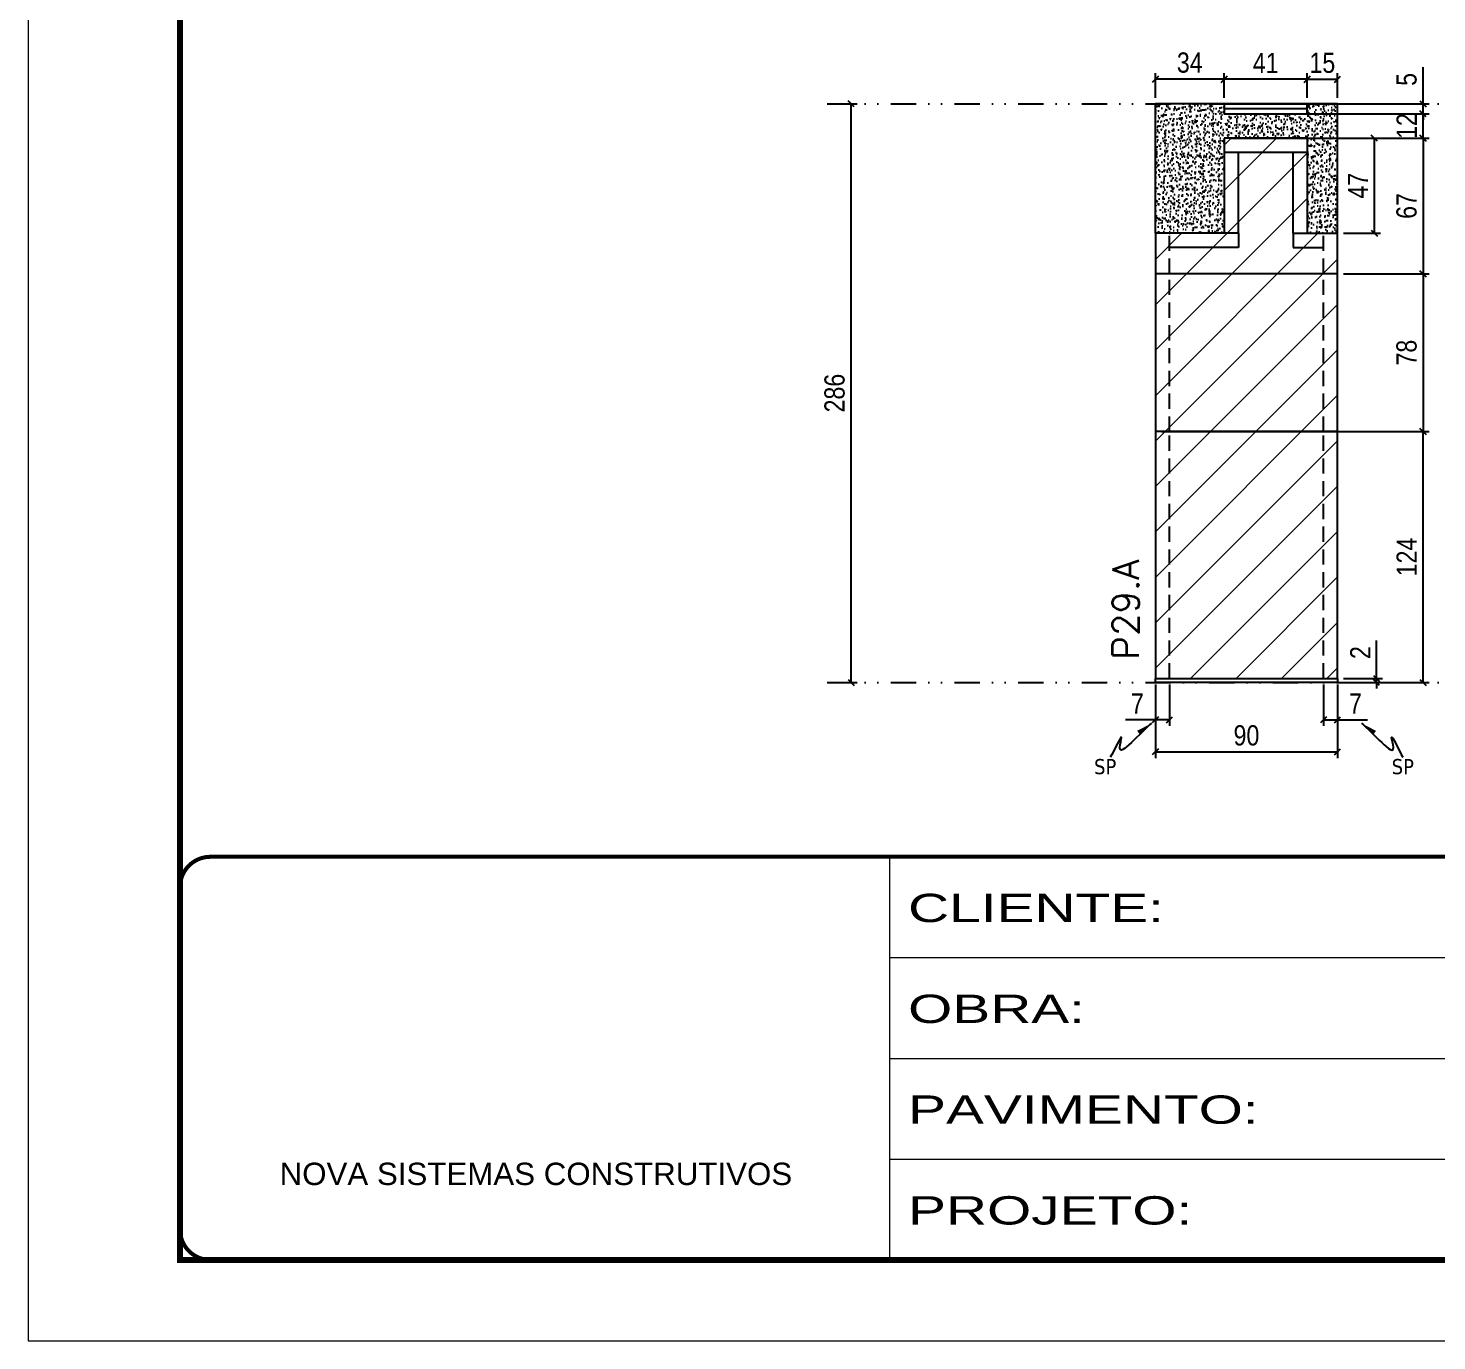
# Model space of a CAD drawing. Extents: x 808 to 7089, y -98 to 17032.
# Drawn here: x 808 to 1504, y -98 to 551 of the extents above; entities that cross this region are included whole.
import ezdxf

# ---------------------------------------------------------------- set-up
doc = ezdxf.new("R2010")
doc.units = 0
for name, pattern in [('CONTINUO', [0]), ('DASHED', [0.75, 0.5, -0.25]), ('DIVIDE2', [0.625, 0.25, -0.125, 0, -0.125, 0, -0.125]), ('HIDDEN', [0.375, 0.25, -0.125])]:
    doc.linetypes.add(name, pattern=pattern)
for name, color, linetype in [('COTA', 241, 'Continuous'), ('Nível', 160, 'Continuous'), ('Painéis', 200, 'Continuous'), ('SARR_2.2x7', 40, 'Continuous'), ('SARR_EDITAR', 141, 'Continuous'), ('Sarrafo de Pressão', 42, 'HIDDEN'), ('texto', 7, 'Continuous')]:
    doc.layers.add(name, color=color, linetype=linetype)
for name, color, linetype, lineweight in [('Folhas', 255, 'Continuous', 9), ('REAPROVEITAMENTO', 251, 'Continuous', 9), ('SARRAFO DE PRESSAO', 251, 'DASHED', 9), ('Texto Seção', 7, 'Continuous', 15)]:
    doc.layers.add(name, color=color, linetype=linetype, lineweight=lineweight)
doc.styles.add('ARIAL', font='arial.ttf')
doc.styles.add('COTA TECNICA', font='techl___.ttf', dxfattribs={"height": 10})
doc.styles.add('COTA TECNICA-50', font='techl___.ttf', dxfattribs={"height": 10})
doc.styles.add('REGUA-120', font='ROMANS.shx', dxfattribs={"height": 15})
doc.styles.get("Standard").update_dxf_attribs({"font": 'arial.ttf'})
doc.styles.add('Tecnologia', font='')
doc.styles.get('Tecnologia').set_extended_font_data('Forgotten Futurist')
doc.dimstyles.new('COTA PAINEL-50', dxfattribs={"dimtxt": 10, "dimasz": 3, "dimexe": 3, "dimexo": 3, "dimgap": 3, "dimtad": 1, "dimdec": 1, "dimzin": 12, "dimdsep": 46, "dimtxsty": 'COTA TECNICA-50', "dimblk1": 'OBLIQUE', "dimblk2": 'OBLIQUE', "dimsah": 1, "dimcen": 0.9, "dimclrd": 4, "dimclre": 4, "dimclrt": 240, "dimadec": 1, "dimazin": 3, "dimtfac": 1, "dimtdec": 1, "dimtmove": 0, "dimatfit": 3, "dimfxl": 1, "dimtolj": 1, "dimtzin": 12, "dimarcsym": 0})
doc.dimstyles.new('PAINEL', dxfattribs={"dimtxt": 10, "dimasz": 3, "dimexe": 3, "dimexo": 3, "dimgap": 3, "dimtad": 1, "dimdec": 1, "dimzin": 12, "dimdsep": 46, "dimtxsty": 'COTA TECNICA', "dimblk1": 'OBLIQUE', "dimblk2": 'OBLIQUE', "dimsah": 1, "dimcen": 0.9, "dimclrd": 4, "dimclre": 4, "dimclrt": 240, "dimadec": 1, "dimazin": 3, "dimtfac": 1, "dimtdec": 1, "dimtmove": 0, "dimatfit": 3, "dimfxl": 1, "dimtolj": 1, "dimtzin": 12, "dimarcsym": 0})
doc.dimstyles.get("Standard").update_dxf_attribs({"dimtxt": 0.18, "dimasz": 0.18, "dimexe": 0.18, "dimexo": 0.0625, "dimgap": 0.09, "dimtad": 0, "dimtih": 1, "dimtoh": 1, "dimdec": 4, "dimzin": 0, "dimdsep": 46, "dimtxsty": 'Standard', "dimcen": 0.09, "dimadec": 0, "dimazin": 0, "dimtfac": 1, "dimtdec": 4, "dimtofl": 0, "dimtmove": 0, "dimatfit": 3, "dimfxl": 1, "dimtolj": 1, "dimtzin": 0, "dimarcsym": 0})

# ---------------------------------------------------------------- blocks, each defined once
blk = doc.blocks.new('_Oblique')
at = {"color": 0, "linetype": 'ByBlock', "lineweight": -2}
blk.add_line((-0.5, -0.5), (0.5, 0.5), dxfattribs=at)
blk = doc.blocks.new('*D1611')
at = {"layer": 'COTA', "color": 4, "lineweight": -2, "transparency": 16777216}
for p, q in [((1205.84, 513.84), (1217.69, 513.84)), ((1214.69, 227.84), (1214.69, 513.84)), ((1205.84, 227.84), (1217.69, 227.84))]:
    blk.add_line(p, q, dxfattribs=at)
at = {"layer": 'Defpoints', "color": 0, "transparency": 16777216}
for p in [(1202.84, 513.84), (1214.69, 513.84), (1202.84, 227.84)]:
    blk.add_point(p, dxfattribs=at)
at = {"layer": 'COTA', "color": 4, "lineweight": -2, "transparency": 16777216, "xscale": 3, "yscale": 3, "zscale": 3}
for p, rotation in [((1214.69, 513.84), 90), ((1214.69, 227.84), 270)]:
    blk.add_blockref('_Oblique', p, dxfattribs=dict(at, rotation=rotation))
at = {"layer": 'COTA', "color": 240, "transparency": 16777216, "insert": (1206.56, 370.84), "char_height": 10, "attachment_point": 5, "rotation": 90, "style": 'COTA TECNICA-50'}
blk.add_mtext('\\A1;286', dxfattribs=at)
blk = doc.blocks.new('*D272')
at = {"layer": 'COTA', "color": 4, "lineweight": -2, "transparency": 16777216}
for p, q in [((1364.99, 226.84), (1364.99, 190.48)), ((1454.99, 226.84), (1454.99, 190.48)), ((1364.99, 193.48), (1454.99, 193.48))]:
    blk.add_line(p, q, dxfattribs=at)
at = {"layer": 'Defpoints', "color": 0, "transparency": 16777216}
for p in [(1364.99, 229.84), (1454.99, 229.84), (1454.99, 193.48)]:
    blk.add_point(p, dxfattribs=at)
at = {"layer": 'COTA', "color": 4, "lineweight": -2, "transparency": 16777216, "xscale": 3, "yscale": 3, "zscale": 3, "rotation": 180}
blk.add_blockref('_Oblique', (1364.99, 193.48), dxfattribs=at)
at = {"layer": 'COTA', "color": 4, "lineweight": -2, "transparency": 16777216, "xscale": 3, "yscale": 3, "zscale": 3}
blk.add_blockref('_Oblique', (1454.99, 193.48), dxfattribs=at)
at = {"layer": 'COTA', "color": 240, "transparency": 16777216, "insert": (1409.99, 201.61), "char_height": 10, "attachment_point": 5, "style": 'COTA TECNICA'}
blk.add_mtext('\\A1;90', dxfattribs=at)
blk = doc.blocks.new('*D273')
at = {"layer": 'COTA', "color": 4, "lineweight": -2, "transparency": 16777216}
for p, q in [((1447.99, 226.84), (1447.99, 206.33)), ((1454.99, 224.84), (1454.99, 206.33)), ((1447.99, 209.33), (1454.99, 209.33)), ((1454.99, 209.33), (1469.72, 209.33))]:
    blk.add_line(p, q, dxfattribs=at)
at = {"layer": 'Defpoints', "color": 0, "transparency": 16777216}
for p in [(1447.99, 229.84), (1454.99, 227.84), (1454.99, 209.33)]:
    blk.add_point(p, dxfattribs=at)
at = {"layer": 'COTA', "color": 4, "lineweight": -2, "transparency": 16777216, "xscale": 3, "yscale": 3, "zscale": 3, "rotation": 180}
blk.add_blockref('_Oblique', (1447.99, 209.33), dxfattribs=at)
at = {"layer": 'COTA', "color": 4, "lineweight": -2, "transparency": 16777216, "xscale": 3, "yscale": 3, "zscale": 3}
blk.add_blockref('_Oblique', (1454.99, 209.33), dxfattribs=at)
at = {"layer": 'COTA', "color": 240, "transparency": 16777216, "insert": (1463.85, 217.4), "char_height": 10, "attachment_point": 5, "style": 'COTA TECNICA-50'}
blk.add_mtext('\\A1;7', dxfattribs=at)
blk = doc.blocks.new('*D274')
at = {"layer": 'COTA', "color": 4, "lineweight": -2, "transparency": 16777216}
for p, q in [((1364.99, 224.84), (1364.99, 206.33)), ((1371.99, 226.84), (1371.99, 206.33)), ((1364.99, 209.33), (1350.25, 209.33)), ((1371.99, 209.33), (1364.99, 209.33))]:
    blk.add_line(p, q, dxfattribs=at)
at = {"layer": 'Defpoints', "color": 0, "transparency": 16777216}
for p in [(1371.99, 229.84), (1364.99, 227.84), (1364.99, 209.33)]:
    blk.add_point(p, dxfattribs=at)
at = {"layer": 'COTA', "color": 4, "lineweight": -2, "transparency": 16777216, "xscale": 3, "yscale": 3, "zscale": 3, "rotation": 180}
blk.add_blockref('_Oblique', (1364.99, 209.33), dxfattribs=at)
at = {"layer": 'COTA', "color": 4, "lineweight": -2, "transparency": 16777216, "xscale": 3, "yscale": 3, "zscale": 3}
blk.add_blockref('_Oblique', (1371.99, 209.33), dxfattribs=at)
at = {"layer": 'COTA', "color": 240, "transparency": 16777216, "insert": (1356.12, 217.4), "char_height": 10, "attachment_point": 5, "style": 'COTA TECNICA-50'}
blk.add_mtext('\\A1;7', dxfattribs=at)
blk = doc.blocks.new('*D275')
at = {"layer": 'COTA', "color": 4, "linetype": 'ByBlock', "lineweight": -2, "transparency": 16777216}
for p, q in [((1457.99, 351.84), (1500.22, 351.84)), ((1497.22, 227.84), (1497.22, 351.84)), ((1457.99, 227.84), (1500.22, 227.84))]:
    blk.add_line(p, q, dxfattribs=at)
at = {"layer": 'Defpoints', "color": 0, "linetype": 'ByBlock', "transparency": 16777216}
for p in [(1454.99, 351.84), (1497.22, 351.84), (1454.99, 227.84)]:
    blk.add_point(p, dxfattribs=at)
at = {"layer": 'COTA', "color": 4, "linetype": 'ByBlock', "lineweight": -2, "transparency": 16777216, "xscale": 3, "yscale": 3, "zscale": 3}
for p, rotation in [((1497.22, 351.84), 90), ((1497.22, 227.84), 270)]:
    blk.add_blockref('_Oblique', p, dxfattribs=dict(at, rotation=rotation))
at = {"layer": 'COTA', "color": 240, "linetype": 'ByBlock', "transparency": 16777216, "insert": (1489.14, 289.84), "char_height": 10, "attachment_point": 5, "rotation": 90, "style": 'COTA TECNICA'}
blk.add_mtext('\\A1;124', dxfattribs=at)
blk = doc.blocks.new('*D276')
at = {"layer": 'COTA', "color": 4, "lineweight": -2, "transparency": 16777216}
for p, q in [((1474.24, 229.84), (1474.24, 248.64)), ((1457.99, 229.84), (1477.24, 229.84)), ((1474.24, 227.84), (1474.24, 229.84)), ((1457.99, 227.84), (1477.24, 227.84)), ((1474.24, 227.84), (1474.24, 224.84))]:
    blk.add_line(p, q, dxfattribs=at)
at = {"layer": 'Defpoints', "color": 0, "transparency": 16777216}
for p in [(1454.99, 229.84), (1454.99, 227.84), (1474.24, 227.84)]:
    blk.add_point(p, dxfattribs=at)
at = {"layer": 'COTA', "color": 4, "lineweight": -2, "transparency": 16777216, "xscale": 3, "yscale": 3, "zscale": 3}
for p, rotation in [((1474.24, 229.84), 270), ((1474.24, 227.84), 90)]:
    blk.add_blockref('_Oblique', p, dxfattribs=dict(at, rotation=rotation))
at = {"layer": 'COTA', "color": 240, "transparency": 16777216, "insert": (1466.24, 242.59), "char_height": 10, "attachment_point": 5, "rotation": 90, "style": 'COTA TECNICA-50'}
blk.add_mtext('\\A1;2', dxfattribs=at)
blk = doc.blocks.new('*D277')
at = {"layer": 'COTA', "color": 4, "linetype": 'ByBlock', "lineweight": -2, "transparency": 16777216}
for p, q in [((1457.99, 351.84), (1500.22, 351.84)), ((1497.22, 227.84), (1497.22, 351.84)), ((1457.99, 227.84), (1500.22, 227.84))]:
    blk.add_line(p, q, dxfattribs=at)
at = {"layer": 'Defpoints', "color": 0, "linetype": 'ByBlock', "transparency": 16777216}
for p in [(1454.99, 351.84), (1497.22, 351.84), (1454.99, 227.84)]:
    blk.add_point(p, dxfattribs=at)
at = {"layer": 'COTA', "color": 4, "linetype": 'ByBlock', "lineweight": -2, "transparency": 16777216, "xscale": 3, "yscale": 3, "zscale": 3}
for p, rotation in [((1497.22, 351.84), 90), ((1497.22, 227.84), 270)]:
    blk.add_blockref('_Oblique', p, dxfattribs=dict(at, rotation=rotation))
at = {"layer": 'COTA', "color": 240, "linetype": 'ByBlock', "transparency": 16777216, "insert": (1489.14, 289.84), "char_height": 10, "attachment_point": 5, "rotation": 90, "style": 'COTA TECNICA'}
blk.add_mtext('\\A1;124', dxfattribs=at)
blk = doc.blocks.new('*D278')
at = {"layer": 'COTA', "color": 4, "lineweight": -2, "transparency": 16777216}
for p, q in [((1364.99, 516.84), (1364.99, 528.93)), ((1398.99, 516.84), (1398.99, 528.93)), ((1398.99, 525.93), (1364.99, 525.93))]:
    blk.add_line(p, q, dxfattribs=at)
at = {"layer": 'Defpoints', "color": 0, "transparency": 16777216}
for p in [(1364.99, 525.93), (1364.99, 513.84), (1398.99, 513.84)]:
    blk.add_point(p, dxfattribs=at)
at = {"layer": 'COTA', "color": 4, "lineweight": -2, "transparency": 16777216, "xscale": 3, "yscale": 3, "zscale": 3, "rotation": 180}
blk.add_blockref('_Oblique', (1364.99, 525.93), dxfattribs=at)
at = {"layer": 'COTA', "color": 4, "lineweight": -2, "transparency": 16777216, "xscale": 3, "yscale": 3, "zscale": 3}
blk.add_blockref('_Oblique', (1398.99, 525.93), dxfattribs=at)
at = {"layer": 'COTA', "color": 240, "transparency": 16777216, "insert": (1381.99, 534.15), "char_height": 10, "attachment_point": 5, "style": 'COTA TECNICA-50'}
blk.add_mtext('\\A1;34', dxfattribs=at)
blk = doc.blocks.new('*D279')
at = {"layer": 'COTA', "color": 4, "lineweight": -2, "transparency": 16777216}
for p, q in [((1423.99, 496.84), (1500.22, 496.84)), ((1497.22, 496.84), (1497.22, 429.84)), ((1457.99, 429.84), (1500.22, 429.84))]:
    blk.add_line(p, q, dxfattribs=at)
at = {"layer": 'Defpoints', "color": 0, "transparency": 16777216}
for p in [(1420.99, 496.84), (1454.99, 429.84), (1497.22, 429.84)]:
    blk.add_point(p, dxfattribs=at)
at = {"layer": 'COTA', "color": 4, "lineweight": -2, "transparency": 16777216, "xscale": 3, "yscale": 3, "zscale": 3}
for p, rotation in [((1497.22, 496.84), 90), ((1497.22, 429.84), 270)]:
    blk.add_blockref('_Oblique', p, dxfattribs=dict(at, rotation=rotation))
at = {"layer": 'COTA', "color": 240, "transparency": 16777216, "insert": (1489.11, 463.34), "char_height": 10, "attachment_point": 5, "rotation": 90, "style": 'COTA TECNICA'}
blk.add_mtext('\\A1;67', dxfattribs=at)
blk = doc.blocks.new('*D1626')
at = {"layer": 'COTA', "color": 4, "lineweight": -2, "transparency": 16777216}
for p, q in [((1457.99, 429.84), (1500.22, 429.84)), ((1497.22, 429.84), (1497.22, 351.84)), ((1367.99, 351.84), (1500.22, 351.84))]:
    blk.add_line(p, q, dxfattribs=at)
at = {"layer": 'Defpoints', "color": 0, "transparency": 16777216}
for p in [(1454.99, 429.84), (1364.99, 351.84), (1497.22, 351.84)]:
    blk.add_point(p, dxfattribs=at)
at = {"layer": 'COTA', "color": 4, "lineweight": -2, "transparency": 16777216, "xscale": 3, "yscale": 3, "zscale": 3}
for p, rotation in [((1497.22, 429.84), 90), ((1497.22, 351.84), 270)]:
    blk.add_blockref('_Oblique', p, dxfattribs=dict(at, rotation=rotation))
at = {"layer": 'COTA', "color": 240, "transparency": 16777216, "insert": (1489.12, 390.84), "char_height": 10, "attachment_point": 5, "rotation": 90, "style": 'COTA TECNICA'}
blk.add_mtext('\\A1;78', dxfattribs=at)
blk = doc.blocks.new('*D1627')
at = {"layer": 'COTA', "color": 4, "lineweight": -2, "transparency": 16777216}
for p, q in [((1401.99, 496.84), (1476.16, 496.84)), ((1473.16, 496.84), (1473.16, 449.84)), ((1457.99, 449.84), (1476.16, 449.84))]:
    blk.add_line(p, q, dxfattribs=at)
at = {"layer": 'Defpoints', "color": 0, "transparency": 16777216}
for p in [(1398.99, 496.84), (1454.99, 449.84), (1473.16, 449.84)]:
    blk.add_point(p, dxfattribs=at)
at = {"layer": 'COTA', "color": 4, "lineweight": -2, "transparency": 16777216, "xscale": 3, "yscale": 3, "zscale": 3}
for p, rotation in [((1473.16, 496.84), 90), ((1473.16, 449.84), 270)]:
    blk.add_blockref('_Oblique', p, dxfattribs=dict(at, rotation=rotation))
at = {"layer": 'COTA', "color": 240, "transparency": 16777216, "insert": (1465.09, 473.34), "char_height": 10, "attachment_point": 5, "rotation": 90, "style": 'COTA TECNICA'}
blk.add_mtext('\\A1;47', dxfattribs=at)
blk = doc.blocks.new('*D280')
at = {"layer": 'COTA', "color": 4, "lineweight": -2, "transparency": 16777216}
for p, q in [((1439.99, 516.84), (1439.99, 528.93)), ((1454.99, 516.84), (1454.99, 528.93)), ((1439.99, 525.93), (1454.99, 525.93))]:
    blk.add_line(p, q, dxfattribs=at)
at = {"layer": 'Defpoints', "color": 0, "transparency": 16777216}
for p in [(1454.99, 525.93), (1439.99, 513.84), (1454.99, 513.84)]:
    blk.add_point(p, dxfattribs=at)
at = {"layer": 'COTA', "color": 4, "lineweight": -2, "transparency": 16777216, "xscale": 3, "yscale": 3, "zscale": 3, "rotation": 180}
blk.add_blockref('_Oblique', (1439.99, 525.93), dxfattribs=at)
at = {"layer": 'COTA', "color": 4, "lineweight": -2, "transparency": 16777216, "xscale": 3, "yscale": 3, "zscale": 3}
blk.add_blockref('_Oblique', (1454.99, 525.93), dxfattribs=at)
at = {"layer": 'COTA', "color": 240, "transparency": 16777216, "insert": (1447.49, 534.04), "char_height": 10, "attachment_point": 5, "style": 'COTA TECNICA'}
blk.add_mtext('\\A1;15', dxfattribs=at)
blk = doc.blocks.new('*D1628')
at = {"layer": 'COTA', "color": 4, "lineweight": -2, "transparency": 16777216}
for p, q in [((1401.99, 508.84), (1500.22, 508.84)), ((1497.22, 496.84), (1497.22, 508.84)), ((1423.99, 496.84), (1500.22, 496.84))]:
    blk.add_line(p, q, dxfattribs=at)
at = {"layer": 'Defpoints', "color": 0, "transparency": 16777216}
for p in [(1398.99, 508.84), (1497.22, 508.84), (1420.99, 496.84)]:
    blk.add_point(p, dxfattribs=at)
at = {"layer": 'COTA', "color": 4, "lineweight": -2, "transparency": 16777216, "xscale": 3, "yscale": 3, "zscale": 3}
for p, rotation in [((1497.22, 508.84), 90), ((1497.22, 496.84), 270)]:
    blk.add_blockref('_Oblique', p, dxfattribs=dict(at, rotation=rotation))
at = {"layer": 'COTA', "color": 240, "transparency": 16777216, "insert": (1489.16, 502.84), "char_height": 10, "attachment_point": 5, "rotation": 90, "style": 'COTA TECNICA'}
blk.add_mtext('\\A1;12', dxfattribs=at)
blk = doc.blocks.new('*D1629')
at = {"layer": 'COTA', "color": 4, "lineweight": -2, "transparency": 16777216}
for p, q in [((1497.22, 513.84), (1497.22, 531.94)), ((1401.99, 513.84), (1500.22, 513.84)), ((1423.99, 508.84), (1500.22, 508.84)), ((1497.22, 508.84), (1497.22, 513.84)), ((1497.22, 508.84), (1497.22, 505.84))]:
    blk.add_line(p, q, dxfattribs=at)
at = {"layer": 'Defpoints', "color": 0, "transparency": 16777216}
for p in [(1398.99, 513.84), (1420.99, 508.84), (1497.22, 513.84)]:
    blk.add_point(p, dxfattribs=at)
at = {"layer": 'COTA', "color": 4, "lineweight": -2, "transparency": 16777216, "xscale": 3, "yscale": 3, "zscale": 3}
for p, rotation in [((1497.22, 513.84), 270), ((1497.22, 508.84), 90)]:
    blk.add_blockref('_Oblique', p, dxfattribs=dict(at, rotation=rotation))
at = {"layer": 'COTA', "color": 240, "transparency": 16777216, "insert": (1489.11, 525.89), "char_height": 10, "attachment_point": 5, "rotation": 90, "style": 'COTA TECNICA'}
blk.add_mtext('\\A1;5', dxfattribs=at)
blk = doc.blocks.new('*D1630')
at = {"layer": 'COTA', "color": 4, "lineweight": -2, "transparency": 16777216}
for p, q in [((1398.99, 516.84), (1398.99, 528.93)), ((1439.99, 516.84), (1439.99, 528.93)), ((1439.99, 525.93), (1398.99, 525.93))]:
    blk.add_line(p, q, dxfattribs=at)
at = {"layer": 'Defpoints', "color": 0, "transparency": 16777216}
for p in [(1398.99, 525.93), (1398.99, 513.84), (1439.99, 513.84)]:
    blk.add_point(p, dxfattribs=at)
at = {"layer": 'COTA', "color": 4, "lineweight": -2, "transparency": 16777216, "xscale": 3, "yscale": 3, "zscale": 3, "rotation": 180}
blk.add_blockref('_Oblique', (1398.99, 525.93), dxfattribs=at)
at = {"layer": 'COTA', "color": 4, "lineweight": -2, "transparency": 16777216, "xscale": 3, "yscale": 3, "zscale": 3}
blk.add_blockref('_Oblique', (1439.99, 525.93), dxfattribs=at)
at = {"layer": 'COTA', "color": 240, "transparency": 16777216, "insert": (1419.49, 534.01), "char_height": 10, "attachment_point": 5, "style": 'COTA TECNICA'}
blk.add_mtext('\\A1;41', dxfattribs=at)
blk = doc.blocks.new('9999999999')
at = {"color": 30, "linetype": 'CONTINUO'}
for p, q in [((98564.56, 34230.21), (98564.56, 34429.45)), ((98564.56, 34379.64), (99583.98, 34379.64)), ((98564.56, 34329.83), (99487.98, 34329.83)), ((98564.56, 34280.02), (99487.98, 34280.02))]:
    blk.add_line(p, q, dxfattribs=at)
at = {"color": 30, "linetype": 'CONTINUO', "const_width": 2}
blk.add_lwpolyline([(99583.98, 34230.21), (99583.98, 34414.45, 0.414214), (99568.98, 34429.45), (98228.98, 34429.45, 0.414214), (98213.98, 34414.45), (98213.98, 34245.21, 0.414214), (98228.98, 34230.21), (99583.98, 34230.21)], format="xyb", dxfattribs=at)
at = {"layer": 'Folhas'}
blk.add_lwpolyline([(98138.98, 34190.21), (99623.98, 34190.21), (99623.98, 35240.21), (98138.98, 35240.21)], close=True, dxfattribs=at)
at = {"layer": 'Folhas', "color": 30, "const_width": 3}
blk.add_lwpolyline([(98213.98, 34230.21), (99583.98, 34230.21), (99583.98, 35200.21), (98213.98, 35200.21)], close=True, dxfattribs=at)
at = {"color": 7, "linetype": 'Continuous', "ltscale": 5, "style": 'ARIAL'}
blk.add_text('NOVA SISTEMAS CONSTRUTIVOS', height=11.0592, dxfattribs=at).set_placement((98263.19, 34267.21))
at = {"layer": 'Folhas', "color": 7, "style": 'Tecnologia', "width": 1.5}
for s, p in [('CLIENTE:', (98573.65, 34397.17)), ('OBRA:', (98573.65, 34347.31)), ('PAVIMENTO:', (98573.65, 34297.5)), ('PROJETO:', (98573.65, 34247.69))]:
    blk.add_text(s, height=14, dxfattribs=at).set_placement(p)

msp = doc.modelspace()

# ---------------------------------------------------------------- hatches: boundary and pattern name
at = {"layer": 'COTA', "linetype": 'ByBlock'}
h = msp.add_hatch(dxfattribs=at)
h.set_pattern_fill('AR-CONC', color=256, scale=0.03)
h.set_pattern_definition([(50, (-7082.1023, -3598.153), (5.46554, -0.4781726), [0.5715, -6.2865]), (355, (-7082.102, -3598.153), (-1.0573026, 5.7317054), [0.4572, -5.0292175]), (100.451445, (-7081.647, -3598.1927), (4.4082374, 5.2535326), [0.4857003, -5.3427073]), (46.1842, (-7082.102, -3596.629), (8.132371, -1.26127), [0.85725, -9.42975]), (96.63556, (-7081.4246, -3596.734), (7.122124, 7.422784), [0.728551, -8.014068]), (351.18415, (-7082.102, -3596.629), (7.122124, 7.422784), [0.685799, -7.543792]), (21, (-7081.3403, -3597.01), (4.5484317, -3.067956), [0.5715, -6.2865]), (326, (-7081.34, -3597.01), (1.854061, 5.525639), [0.4572, -5.0292]), (71.451445, (-7080.961, -3597.2655), (6.4024926, 2.457683), [0.4857003, -5.342698]), (37.5, (-7082.1023, -3598.1529), (0.0926581, 2.53665117), [0, -4.96824, 0, -5.1054, 0, -5.04825]), (7.5, (-7082.1023, -3598.153), (2.0045899, 3.00541724), [0, -2.91084, 0, -4.85394, 0, -1.92405]), (327.5, (-7083.8015, -3598.1529), (4.06771786, -0.1718623), [0, -1.905, 0, -5.9436, 0, -7.8867]), (317.5, (-7084.5635, -3598.153), (4.4438754, 0.7627947), [0, -2.4765, 0, -3.94716, 0, -5.6007])])
h.paths.add_polyline_path([(1439.99, 508.84), (1439.99, 513.84), (1454.99, 513.84), (1454.99, 449.84), (1439.99, 449.84), (1439.99, 496.84), (1398.99, 496.84), (1398.99, 449.84), (1364.99, 449.84), (1364.99, 513.84), (1398.99, 513.84), (1398.99, 508.84)])
at = {"layer": 'REAPROVEITAMENTO', "linetype": 'ByBlock'}
h = msp.add_hatch(dxfattribs=at)
h.set_pattern_fill('ANSI31', color=256, scale=5, style=2)
h.set_pattern_definition([(45, (-2221.19, -8694.564), (-11.22532, 11.22532), [])])
h.paths.add_polyline_path([(1454.99, 449.84), (1439.99, 449.84), (1439.99, 496.84), (1398.99, 496.84), (1398.99, 449.84), (1364.99, 449.84), (1364.99, 229.84), (1454.99, 229.84)])

# ---------------------------------------------------------------- linework, layer by layer
at = {"layer": 'COTA', "linetype": 'ByBlock'}
for p, q in [((1364.99, 449.84), (1364.99, 513.84)), ((1398.99, 513.84), (1364.99, 513.84)), ((1454.99, 513.84), (1439.99, 513.84)), ((1454.99, 513.84), (1454.99, 513.84)), ((1454.99, 449.84), (1454.99, 513.84)), ((1454.99, 449.84), (1454.99, 449.84))]:
    msp.add_line(p, q, dxfattribs=at)
at = {"layer": 'Nível', "color": 4, "linetype": 'DIVIDE2', "ltscale": 50}
for p, q in [((1202.84, 513.84), (2253.17, 513.84)), ((1202.84, 227.84), (2253.17, 227.84))]:
    msp.add_line(p, q, dxfattribs=at)
at = {"layer": 'Painéis'}
for p, q in [((1439.99, 496.84), (1398.99, 496.84)), ((1398.99, 496.84), (1398.99, 449.84)), ((1439.99, 496.84), (1439.99, 449.84)), ((1398.99, 449.84), (1364.99, 449.84)), ((1364.99, 449.84), (1364.99, 351.84)), ((1439.99, 449.84), (1454.99, 449.84)), ((1454.99, 351.84), (1454.99, 449.84)), ((1454.99, 429.84), (1364.99, 429.84))]:
    msp.add_line(p, q, dxfattribs=at)
for points in [[(1439.99, 513.84), (1398.99, 513.84), (1398.99, 508.84), (1439.99, 508.84)], [(1454.99, 351.84), (1364.99, 351.84), (1364.99, 229.84), (1454.99, 229.84)], [(1454.99, 227.84), (1364.99, 227.84), (1364.99, 229.84), (1454.99, 229.84)]]:
    msp.add_lwpolyline(points, close=True, dxfattribs=at)
at = {"layer": 'SARR_2.2x7'}
for p, q in [((1439.99, 489.84), (1398.99, 489.84)), ((1405.99, 449.84), (1405.99, 489.84)), ((1432.99, 449.84), (1432.99, 489.84)), ((1405.99, 449.84), (1398.99, 449.84)), ((1405.99, 449.84), (1405.99, 442.84)), ((1432.99, 449.84), (1439.99, 449.84)), ((1432.99, 449.84), (1432.99, 442.84)), ((1405.99, 442.84), (1371.99, 442.84)), ((1432.99, 442.84), (1447.99, 442.84))]:
    msp.add_line(p, q, dxfattribs=at)
at = {"layer": 'SARR_EDITAR', "linetype": 'Continuous'}
msp.add_line((1439.99, 511.34), (1398.99, 511.34), dxfattribs=at)
at = {"layer": 'Sarrafo de Pressão', "ltscale": 30}
for p, q in [((1371.99, 429.84), (1371.99, 449.84)), ((1447.99, 429.84), (1447.99, 449.84)), ((1371.99, 351.84), (1371.99, 429.84)), ((1447.99, 351.84), (1447.99, 429.84)), ((1371.99, 229.84), (1371.99, 351.84)), ((1447.99, 229.84), (1447.99, 351.84))]:
    msp.add_line(p, q, dxfattribs=at)

# ---------------------------------------------------------------- block references
at = {"layer": 'SARRAFO DE PRESSAO', "color": 6, "linetype": 'ByBlock'}
msp.add_blockref('9999999999', (-97330.81, -34287.78), dxfattribs=at)

# ---------------------------------------------------------------- texts
at = {"layer": 'texto', "color": 0, "char_height": 7.5, "attachment_point": 5}
for insert in [(1340.21, 186.16), (1487.23, 186.16)]:
    msp.add_mtext('{\\fTahoma|b0|i0|c0|p34;\\C4;SP}', dxfattribs=dict(at, insert=insert))
at = {"layer": 'Texto Seção', "insert": (1356.88, 239.09), "char_height": 13, "width": 285.3299, "attachment_point": 7, "rotation": 90, "style": 'REGUA-120'}
msp.add_mtext('P29.A', dxfattribs=at)

# ---------------------------------------------------------------- dimensions: what is measured, and where the dimension line sits
at = {"layer": 'COTA'}
for base, p1, p2, angle, dimstyle, picture, middle in [((1364.99, 525.93), (1398.99, 513.84), (1364.99, 513.84), 180, 'COTA PAINEL-50', '*D278', (1381.99, 534.15)), ((1398.99, 525.93), (1439.99, 513.84), (1398.99, 513.84), 180, 'PAINEL', '*D1630', (1419.49, 534.01)), ((1497.22, 513.84), (1420.99, 508.84), (1398.99, 513.84), 90, 'PAINEL', '*D1629', (1489.11, 525.89)), ((1214.69, 513.84), (1202.84, 227.84), (1202.84, 513.84), 90, 'COTA PAINEL-50', '*D1611', (1206.56, 370.84)), ((1473.16, 449.84), (1398.99, 496.84), (1454.99, 449.84), 90, 'PAINEL', '*D1627', (1465.09, 473.34)), ((1497.22, 429.84), (1420.99, 496.84), (1454.99, 429.84), 90, 'PAINEL', '*D279', (1489.11, 463.34)), ((1497.22, 351.84), (1454.99, 429.84), (1364.99, 351.84), 90, 'PAINEL', '*D1626', (1489.12, 390.84)), ((1364.99, 209.33), (1371.99, 229.84), (1364.99, 227.84), 180, 'COTA PAINEL-50', '*D274', (1356.12, 217.4))]:
    dim = msp.add_linear_dim(base=base, p1=p1, p2=p2, angle=angle, dimstyle=dimstyle, dxfattribs=at)
    dim.commit()
    dim.dimension.update_dxf_attribs({"geometry": picture, "text_midpoint": middle})
for base, p1, p2, angle, dimstyle, picture, middle in [((1454.99, 525.93), (1439.99, 513.84), (1454.99, 513.84), 180, 'PAINEL', '*D280', (1447.49, 525.93)), ((1497.22, 508.84), (1420.99, 496.84), (1398.99, 508.84), 90, 'PAINEL', '*D1628', (1497.22, 502.84)), ((1474.24, 227.84), (1454.99, 229.84), (1454.99, 227.84), 90, 'COTA PAINEL-50', '*D276', (1474.24, 242.59))]:
    dim = msp.add_linear_dim(base=base, p1=p1, p2=p2, angle=angle, dimstyle=dimstyle, dxfattribs=at)
    dim.commit()
    dim.dimension.update_dxf_attribs({"geometry": picture, "text_midpoint": middle, "dimtype": 160})
at = {"layer": 'COTA', "linetype": 'ByBlock'}
for picture in ['*D275', '*D277']:
    dim = msp.add_aligned_dim(p1=(1454.99, 227.84), p2=(1454.99, 351.84), distance=-42.23, dimstyle='PAINEL', dxfattribs=at)
    dim.commit()
    dim.dimension.update_dxf_attribs({"geometry": picture, "text_midpoint": (1489.14, 289.84)})
at = {"layer": 'COTA'}
dim = msp.add_linear_dim(base=(1454.99, 193.48), p1=(1364.99, 229.84), p2=(1454.99, 229.84), dimstyle='PAINEL', override={"dimarcsym": 2}, dxfattribs=at)
dim.commit()
dim.dimension.update_dxf_attribs({"geometry": '*D272', "text_midpoint": (1409.99, 201.61)})
dim = msp.add_linear_dim(base=(1454.99, 209.33), p1=(1447.99, 229.84), p2=(1454.99, 227.84), dimstyle='COTA PAINEL-50', dxfattribs=at)
dim.commit()
dim.dimension.update_dxf_attribs({"geometry": '*D273', "text_midpoint": (1463.85, 217.4)})

# ---------------------------------------------------------------- leaders
at = {"layer": 'COTA', "path_type": 1}
for points in [[(1363.16, 207.66), (1347.37, 195.82), (1348.3, 200.63), (1342.74, 190.85)], [(1466.81, 207.66), (1482.6, 195.82), (1481.67, 200.63), (1487.23, 190.85)]]:
    msp.add_leader(points, dimstyle='Standard', override={"dimasz": 8}, dxfattribs=at)

doc.saveas('drawing.dxf')
